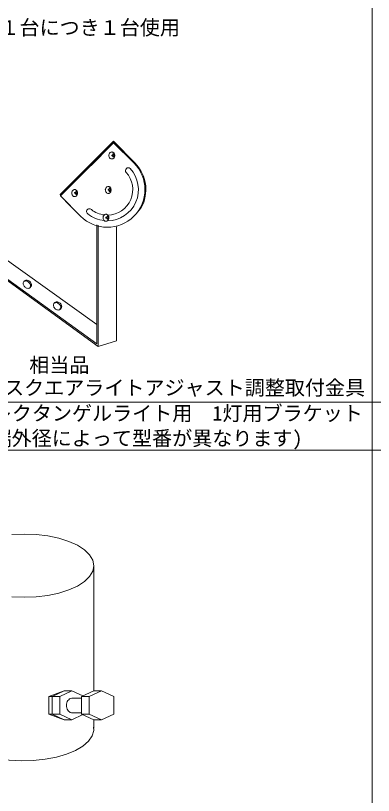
# Model space of a CAD drawing. Units: millimetres, scale not verified. Extents: x -589 to -26, y -1233 to 384.
# Drawn here: x -528.6 to -484, y -316.5 to -219.3 of the extents above; entities that cross this region are included whole.
import ezdxf
from ezdxf.enums import TextEntityAlignment as Align

# ---------------------------------------------------------------- set-up
doc = ezdxf.new("R2010")
doc.units = ezdxf.units.MM
doc.header["$LTSCALE"] = 3
doc.linetypes.add('DASHED1', pattern=[1.8, 1.2, -0.6])
for name, color, linetype, lineweight in [('0-0_建築図', 7, 'Continuous', 9), ('0-1', 7, 'Continuous', 18), ('0-2', 7, 'Continuous', 18)]:
    doc.layers.add(name, color=color, linetype=linetype, lineweight=lineweight)
doc.styles.add('ＭＳ ゴシック', font='')
doc.styles.get('ＭＳ ゴシック').set_extended_font_data('MS Gothic')

msp = doc.modelspace()

# ---------------------------------------------------------------- linework, layer by layer
at = {"layer": '0-0_建築図', "lineweight": 18}
for p, q in [((-484.156, -36.37), (-484.156, -383.095)), ((-573.989, -267.52), (-34.489, -267.52)), ((-34.489, -273.52), (-573.989, -273.52))]:
    msp.add_line(p, q, dxfattribs=at)
at = {"layer": '0-2', "linetype": 'DASHED1'}
for p, q in [((-523.029, -241.636), (-516.393, -235)), ((-523.019, -241.815), (-516.382, -235.179)), ((-516.393, -235), (-515.139, -236.254)), ((-516.382, -235.179), (-516.393, -235)), ((-515.128, -236.433), (-516.382, -235.179)), ((-523.019, -241.815), (-523.029, -241.636)), ((-521.765, -243.069), (-523.019, -241.815))]:
    msp.add_line(p, q, dxfattribs=at)
at = {"layer": '0-2'}
for p, q in [((-523.019, -241.815), (-516.382, -235.179)), ((-516.393, -235), (-513.683, -237.71)), ((-516.382, -235.179), (-516.393, -235)), ((-513.862, -237.699), (-516.382, -235.179)), ((-516.628, -236.709), (-516.628, -236.798)), ((-516.535, -236.709), (-516.628, -236.709)), ((-516.535, -236.798), (-516.628, -236.798)), ((-516.478, -236.559), (-516.389, -236.559)), ((-516.478, -236.652), (-516.478, -236.559)), ((-516.478, -236.855), (-516.478, -236.948)), ((-516.478, -236.948), (-516.389, -236.948)), ((-516.389, -236.652), (-516.389, -236.559)), ((-516.389, -236.855), (-516.389, -236.948)), ((-516.332, -236.798), (-516.28, -236.798)), ((-517.07, -241.01), (-517.07, -241.1)), ((-516.977, -241.01), (-517.07, -241.01)), ((-516.92, -240.861), (-516.831, -240.861)), ((-516.92, -240.954), (-516.92, -240.861)), ((-516.831, -240.954), (-516.831, -240.861)), ((-520.498, -244.335), (-523.019, -241.815)), ((-521.256, -241.393), (-521.256, -241.483)), ((-521.163, -241.393), (-521.256, -241.393)), ((-521.163, -241.483), (-521.256, -241.483)), ((-521.107, -241.244), (-521.017, -241.244)), ((-521.107, -241.337), (-521.107, -241.244)), ((-521.107, -241.539), (-521.107, -241.632)), ((-521.107, -241.632), (-521.017, -241.632)), ((-521.017, -241.337), (-521.017, -241.244)), ((-521.017, -241.539), (-521.017, -241.632)), ((-520.961, -241.483), (-520.909, -241.483)), ((-516.977, -241.1), (-517.07, -241.1)), ((-516.92, -241.156), (-516.92, -241.249)), ((-516.92, -241.249), (-516.831, -241.249)), ((-516.831, -241.156), (-516.831, -241.249)), ((-516.774, -241.1), (-516.722, -241.1)), ((-513.012, -243.316), (-512.678, -242.702)), ((-512.678, -242.702), (-512.587, -242.457)), ((-517.351, -244.473), (-517.351, -244.563)), ((-517.258, -244.473), (-517.351, -244.473)), ((-517.258, -244.563), (-517.351, -244.563)), ((-517.201, -244.324), (-517.111, -244.324)), ((-517.201, -244.417), (-517.201, -244.324)), ((-517.201, -244.619), (-517.201, -244.712)), ((-517.201, -244.712), (-517.111, -244.712)), ((-517.111, -244.417), (-517.111, -244.324)), ((-517.111, -244.619), (-517.111, -244.712)), ((-517.055, -244.563), (-517.003, -244.563)), ((-535.23, -245.823), (-518.49, -257.856)), ((-518.49, -245.396), (-518.49, -260.229)), ((-518.306, -245.464), (-518.306, -260.559)), ((-516.04, -259.869), (-516.04, -245.67)), ((-537.68, -246.568), (-518.306, -260.559)), ((-537.496, -246.512), (-518.49, -260.229)), ((-527.416, -252.418), (-527.595, -252.496)), ((-527.395, -252.413), (-527.214, -252.407)), ((-526.752, -253.056), (-526.885, -253.303)), ((-526.745, -253.028), (-526.747, -252.875)), ((-523.646, -255.119), (-523.824, -255.198)), ((-523.625, -255.114), (-523.444, -255.108)), ((-522.975, -255.729), (-522.977, -255.576)), ((-522.982, -255.757), (-523.115, -256.004)), ((-518.306, -260.559), (-516.04, -259.869)), ((-518.86, -287.899), (-518.86, -303.512)), ((-522.529, -303.512), (-524.462, -304.21)), ((-524.054, -304.21), (-524.462, -304.21)), ((-524.462, -304.21), (-524.462, -306.393)), ((-523.108, -304.21), (-524.054, -304.21)), ((-522.529, -303.512), (-521.583, -303.512)), ((-521.583, -303.512), (-520.216, -304.137)), ((-519.428, -304.21), (-520.374, -304.21)), ((-517.903, -303.512), (-519.428, -304.21)), ((-519.428, -304.21), (-519.428, -306.393)), ((-521.5, -304.405), (-520.374, -304.405)), ((-522.529, -307.105), (-524.462, -306.393)), ((-524.054, -306.393), (-524.462, -306.393)), ((-523.108, -306.393), (-524.054, -306.393)), ((-522.529, -307.105), (-521.583, -307.105)), ((-520.216, -306.467), (-521.583, -307.105)), ((-521.483, -306.259), (-520.374, -306.259)), ((-520.374, -306.393), (-518.849, -307.105)), ((-519.428, -306.393), (-520.374, -306.393)), ((-519.428, -306.393), (-517.903, -307.105)), ((-518.86, -307.105), (-518.86, -308.185)), ((-518.849, -307.105), (-517.903, -307.105)), ((-516.378, -306.393), (-517.903, -307.105))]:
    msp.add_line(p, q, dxfattribs=at)
for points in [[(-523.019, -241.815), (-523.029, -241.636), (-516.393, -235)], [(-516.332, -236.709), (-516.28, -236.709), (-516.28, -236.798)], [(-516.774, -241.01), (-516.722, -241.01), (-516.722, -241.1)], [(-520.961, -241.393), (-520.909, -241.393), (-520.909, -241.483)], [(-513.484, -243.909), (-513.438, -243.859), (-513.012, -243.316)], [(-517.055, -244.473), (-517.003, -244.473), (-517.003, -244.563)], [(-529.052, -291.786), (-527.544, -291.846), (-526.036, -291.786), (-524.574, -291.608), (-523.202, -291.317), (-521.962, -290.923), (-520.892, -290.436), (-520.023, -289.873), (-519.384, -289.249), (-518.992, -288.585), (-518.86, -287.899), (-518.992, -287.214), (-519.384, -286.549), (-520.023, -285.926), (-520.892, -285.362), (-521.962, -284.876), (-523.202, -284.481), (-524.574, -284.19), (-526.036, -284.012), (-527.544, -283.952), (-529.052, -284.012)], [(-522.529, -303.512), (-524.054, -304.21), (-524.054, -306.393), (-522.529, -307.105)], [(-521.583, -303.512), (-523.108, -304.21), (-523.108, -306.393), (-521.583, -307.105)], [(-518.849, -303.512), (-520.374, -304.21), (-520.374, -306.393)], [(-518.849, -303.512), (-517.903, -303.512), (-516.378, -304.21), (-516.378, -306.393)], [(-521.478, -304.405), (-521.612, -304.415), (-521.743, -304.453), (-521.866, -304.518), (-521.979, -304.607), (-522.076, -304.718), (-522.156, -304.848), (-522.216, -304.993), (-522.254, -305.148), (-522.269, -305.308), (-522.261, -305.469), (-522.229, -305.627), (-522.176, -305.775), (-522.101, -305.909), (-522.008, -306.026), (-521.9, -306.122), (-521.78, -306.194), (-521.651, -306.24), (-521.517, -306.258), (-521.483, -306.258)], [(-536.221, -308.105), (-536.153, -308.793), (-535.823, -309.464), (-535.242, -310.099), (-534.427, -310.679), (-533.403, -311.186), (-532.201, -311.604), (-530.857, -311.921), (-529.413, -312.127), (-527.911, -312.216), (-526.399, -312.185), (-524.922, -312.035), (-523.524, -311.771), (-522.248, -311.4), (-521.134, -310.935), (-520.214, -310.388), (-519.516, -309.778), (-519.063, -309.121), (-518.868, -308.439), (-518.879, -308.012)]]:
    msp.add_lwpolyline(points, dxfattribs=at)
for points in [[(-516.613, -236.328), (-516.676, -236.334), (-516.738, -236.354), (-516.795, -236.386), (-516.847, -236.43), (-516.892, -236.484), (-516.929, -236.547), (-516.956, -236.616), (-516.972, -236.689), (-516.978, -236.765), (-516.972, -236.841), (-516.956, -236.915), (-516.929, -236.984), (-516.892, -237.047), (-516.847, -237.101), (-516.795, -237.145), (-516.738, -237.177), (-516.676, -237.197), (-516.613, -237.203), (-516.55, -237.197), (-516.488, -237.177), (-516.431, -237.145), (-516.379, -237.101), (-516.334, -237.047), (-516.297, -236.984), (-516.27, -236.915), (-516.254, -236.841), (-516.248, -236.765), (-516.254, -236.689), (-516.27, -236.616), (-516.297, -236.547), (-516.334, -236.484), (-516.379, -236.43), (-516.431, -236.386), (-516.488, -236.354), (-516.55, -236.334)], [(-521.242, -241.012), (-521.305, -241.019), (-521.366, -241.039), (-521.424, -241.071), (-521.476, -241.115), (-521.521, -241.169), (-521.558, -241.231), (-521.584, -241.3), (-521.601, -241.374), (-521.606, -241.45), (-521.601, -241.526), (-521.584, -241.6), (-521.558, -241.669), (-521.521, -241.731), (-521.476, -241.785), (-521.424, -241.829), (-521.366, -241.861), (-521.305, -241.881), (-521.242, -241.888), (-521.178, -241.881), (-521.117, -241.861), (-521.059, -241.829), (-521.007, -241.785), (-520.962, -241.731), (-520.926, -241.669), (-520.899, -241.6), (-520.882, -241.526), (-520.877, -241.45), (-520.882, -241.374), (-520.899, -241.3), (-520.926, -241.231), (-520.962, -241.169), (-521.007, -241.115), (-521.059, -241.071), (-521.117, -241.039), (-521.178, -241.019)], [(-517.055, -240.629), (-517.118, -240.636), (-517.18, -240.656), (-517.237, -240.688), (-517.29, -240.732), (-517.334, -240.786), (-517.371, -240.848), (-517.398, -240.917), (-517.414, -240.991), (-517.42, -241.067), (-517.414, -241.143), (-517.398, -241.217), (-517.371, -241.286), (-517.334, -241.348), (-517.29, -241.402), (-517.237, -241.446), (-517.18, -241.478), (-517.118, -241.498), (-517.055, -241.505), (-516.992, -241.498), (-516.93, -241.478), (-516.873, -241.446), (-516.821, -241.402), (-516.776, -241.348), (-516.739, -241.286), (-516.712, -241.217), (-516.696, -241.143), (-516.69, -241.067), (-516.696, -240.991), (-516.712, -240.917), (-516.739, -240.848), (-516.776, -240.786), (-516.821, -240.732), (-516.873, -240.688), (-516.93, -240.656), (-516.992, -240.636)], [(-517.336, -244.092), (-517.399, -244.099), (-517.461, -244.119), (-517.518, -244.151), (-517.57, -244.195), (-517.615, -244.249), (-517.652, -244.311), (-517.679, -244.38), (-517.695, -244.454), (-517.701, -244.53), (-517.695, -244.606), (-517.679, -244.68), (-517.652, -244.749), (-517.615, -244.811), (-517.57, -244.865), (-517.518, -244.909), (-517.461, -244.941), (-517.399, -244.961), (-517.336, -244.968), (-517.272, -244.961), (-517.211, -244.941), (-517.153, -244.909), (-517.101, -244.865), (-517.056, -244.811), (-517.02, -244.749), (-516.993, -244.68), (-516.977, -244.606), (-516.971, -244.53), (-516.977, -244.454), (-516.993, -244.38), (-517.02, -244.311), (-517.056, -244.249), (-517.101, -244.195), (-517.153, -244.151), (-517.211, -244.119), (-517.272, -244.099)], [(-526.747, -253.213), (-526.696, -253.15), (-526.658, -253.077), (-526.635, -252.996), (-526.628, -252.909), (-526.636, -252.82), (-526.659, -252.73), (-526.697, -252.644), (-526.749, -252.562), (-526.813, -252.489), (-526.886, -252.425), (-526.968, -252.374), (-527.054, -252.335), (-527.144, -252.312), (-527.233, -252.304), (-527.319, -252.311), (-527.4, -252.334), (-527.474, -252.372), (-527.537, -252.423), (-527.588, -252.486), (-527.626, -252.559), (-527.649, -252.641), (-527.656, -252.727), (-527.648, -252.816), (-527.624, -252.906), (-527.586, -252.992), (-527.535, -253.074), (-527.471, -253.147), (-527.397, -253.211), (-527.316, -253.262), (-527.229, -253.301), (-527.14, -253.324), (-527.051, -253.332), (-526.964, -253.325), (-526.883, -253.302), (-526.81, -253.264)], [(-522.977, -255.914), (-522.926, -255.851), (-522.888, -255.778), (-522.865, -255.697), (-522.858, -255.61), (-522.866, -255.521), (-522.889, -255.432), (-522.927, -255.345), (-522.979, -255.264), (-523.043, -255.19), (-523.116, -255.126), (-523.198, -255.075), (-523.284, -255.037), (-523.374, -255.013), (-523.463, -255.005), (-523.549, -255.012), (-523.63, -255.035), (-523.704, -255.073), (-523.767, -255.124), (-523.818, -255.187), (-523.856, -255.26), (-523.879, -255.342), (-523.886, -255.428), (-523.878, -255.517), (-523.854, -255.607), (-523.816, -255.693), (-523.765, -255.775), (-523.701, -255.848), (-523.627, -255.912), (-523.546, -255.964), (-523.459, -256.002), (-523.37, -256.025), (-523.281, -256.033), (-523.194, -256.026), (-523.113, -256.003), (-523.04, -255.965)]]:
    msp.add_lwpolyline(points, close=True, dxfattribs=at)
for centre, radius, start, end in [((-516.535, -236.652), 0.0564, 270, 0), ((-516.535, -236.855), 0.0564, 0, 90), ((-516.332, -236.652), 0.0564, 180, 270), ((-516.332, -236.855), 0.0564, 90, 180), ((-517.18, -241.017), 4.693, 225, 45), ((-517.18, -241.017), 4.813, 342.59785, 43.40526), ((-517.18, -241.017), 3.885, 270.53421, 42.52275), ((-517.18, -241.017), 3.186, 271.53847, 42.31487), ((-514.553, -238.65), 0.35, 47.5336, 219.60597), ((-516.977, -240.954), 0.0564, 270, 0), ((-516.774, -240.954), 0.0564, 180, 270), ((-521.163, -241.337), 0.0564, 270, 0), ((-521.163, -241.539), 0.0564, 0, 90), ((-520.961, -241.337), 0.0564, 180, 270), ((-520.961, -241.539), 0.0564, 90, 180), ((-516.977, -241.156), 0.0564, 0, 90), ((-516.774, -241.156), 0.0564, 90, 180), ((-519.414, -243.753), 0.35, 42.49332, 234.71895), ((-517.18, -241.017), 3.186, 231.65964, 263.22522), ((-517.18, -241.017), 3.885, 231.11516, 264.53908), ((-517.258, -244.417), 0.0564, 270, 0), ((-517.258, -244.619), 0.0564, 0, 90), ((-517.055, -244.417), 0.0564, 180, 270), ((-517.055, -244.619), 0.0564, 90, 180), ((-527.393, -252.469), 0.0564, 91.82794, 113.83871), ((-527.212, -252.463), 0.0564, 62.07059, 91.82794), ((-527.669, -253.325), 1.032, 27.41447, 62.0706), ((-526.803, -252.876), 0.0564, 0.59065, 27.41447), ((-526.802, -253.029), 0.0564, 331.63878, 0.59064), ((-523.623, -255.17), 0.0564, 91.82794, 113.83871), ((-523.442, -255.164), 0.0564, 62.07059, 91.82794), ((-523.899, -256.026), 1.032, 27.41447, 62.0706), ((-523.033, -255.577), 0.0564, 0.59065, 27.41447), ((-523.032, -255.73), 0.0564, 331.63878, 0.59064)]:
    msp.add_arc(centre, radius, start, end, dxfattribs=at)

# ---------------------------------------------------------------- texts
at = {"layer": '0-1', "style": 'ＭＳ ゴシック'}
for s, p in [('ＬＥＤワイドジャンボスクエアライト１台につき１台使用', (-573.122, -222.288)), ('光電気ＬＥＤシステム\u3000相当品\u3000', (-554.403, -264.353)), ('ＬＥＤワイドジャンボスクエアライトアジャスト調整取付金具', (-555.048, -267.18)), ('LEDワイドスクエア・レクタンゲルライト用\u30001灯用ブラケット', (-555.315, -270.366)), ('1P-SRP-**S(ポール先端外径によって型番が異なります)', (-555.315, -273.48))]:
    msp.add_text(s, height=1.833, dxfattribs=at).set_placement(p, align=Align.BOTTOM_LEFT)

doc.saveas('drawing.dxf')
